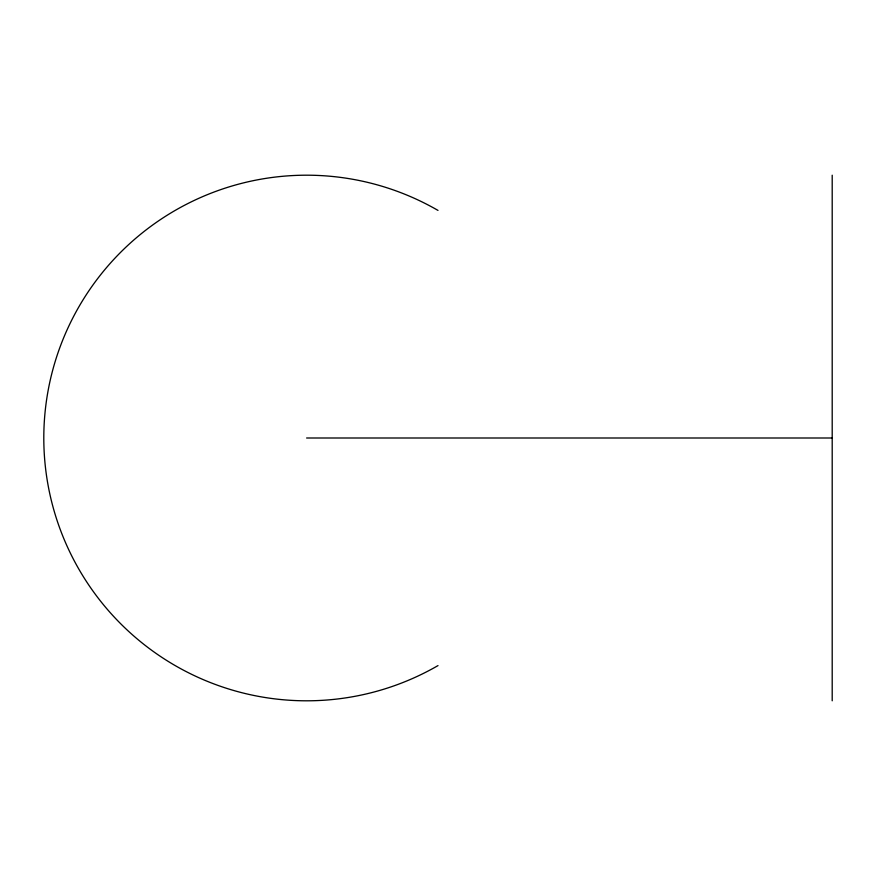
<?xml version="1.0" encoding="UTF-8"?>
<svg xmlns="http://www.w3.org/2000/svg" width="876" height="876" viewBox="0 0 876 876"><rect width="100%" height="100%" fill="white"/><g stroke="black" fill="none" stroke-linecap="round" stroke-linejoin="round"><path stroke-width="1.31" d="M306.6 438L832.2 438M832.2 175.2L832.2 700.8M438 665.596A262.8 262.8 0 0 1 43.8 438A262.8 262.8 0 0 1 438 210.404"/></g></svg>
